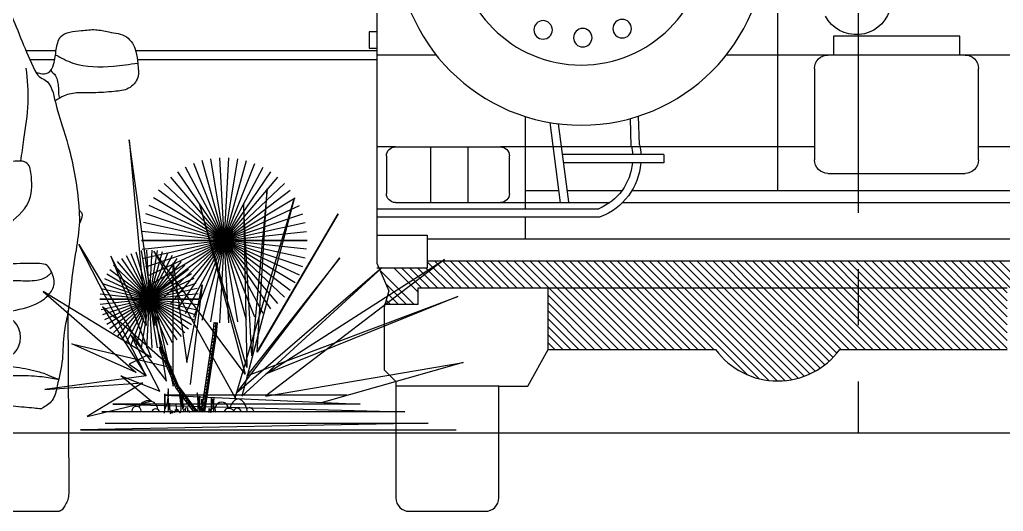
# Model space of a CAD drawing. Extents: x 915 to 2178, y -798 to 165.
# Drawn here: x 1313.548 to 1315.734, y -746.205 to -745.111 of the extents above; entities that cross this region are included whole.
import ezdxf

# ---------------------------------------------------------------- set-up
doc = ezdxf.new("R2010")
doc.units = 0
doc.header["$LTSCALE"] = 0.5
doc.header["$MEASUREMENT"] = 0
doc.linetypes.add('CENTER', pattern=[2, 1.25, -0.25, 0.25, -0.25])
doc.layers.get('0').update_dxf_attribs({"linetype": 'CONTINUOUS'})
for name, color, linetype in [('AUTOS', 125, 'CONTINUOUS'), ('EJES', 125, 'CENTER'), ('MOBILIARIO', 125, 'CONTINUOUS'), ('muro_facahda', 33, 'CONTINUOUS'), ('VEG', 64, 'CONTINUOUS'), ('VEGETACION', 64, 'CONTINUOUS')]:
    doc.layers.add(name, color=color, linetype=linetype)

# ---------------------------------------------------------------- blocks, each defined once
blk = doc.blocks.new('PUEGOT-F')
for p, q in [((1.6356, 0.4471), (1.6378, 0.054)), ((1.46, 0), (1.6159, 0))]:
    blk.add_line(p, q)
at = {"extrusion": (0, 0, -1)}
blk.add_ellipse((1.4837, 0.3872), major_axis=(0, 0.0487), ratio=0.959877, dxfattribs=at)
for points, knots in [([(0.7719, 1.4368), (0.842, 1.4375), (0.9615, 1.4383), (1.121, 1.425), (1.244, 1.4266), (1.3591, 1.3771), (1.4295, 1.2517), (1.5076, 1.1222), (1.5424, 1.0183), (1.5702, 0.9657), (1.5985, 0.9556), (1.6101, 0.8906), (1.6417, 0.8065), (1.6577, 0.7149), (1.6627, 0.6367), (1.6524, 0.5749), (1.6418, 0.5063), (1.6375, 0.4444), (1.6238, 0.3916), (1.626, 0.3373), (1.6134, 0.2885), (1.605, 0.2453), (1.5866, 0.2342), (1.5782, 0.2291)], [0.013552, 0.013552, 0.013552, 0.013552, 0.223754, 0.371848, 0.493571, 0.591166, 0.727621, 0.897307, 1.03216, 1.048461, 1.063745, 1.116286, 1.213369, 1.337813, 1.377963, 1.438712, 1.517209, 1.5783, 1.616939, 1.673896, 1.731854, 1.765042, 1.792928, 1.792928, 1.792928, 1.792928]), ([(1.5647, 0.9763), (1.568, 0.9754), (1.5767, 0.9734), (1.5948, 0.9722), (1.6069, 0.9983), (1.6085, 1.025), (1.6174, 1.0667), (1.6613, 1.068), (1.6964, 1.0735), (1.7296, 1.0645), (1.7677, 1.062), (1.7886, 1.027), (1.7902, 0.9952), (1.7955, 0.9637), (1.7712, 0.9365), (1.7335, 0.9337), (1.6964, 0.9299), (1.6589, 0.9323), (1.6299, 0.9271), (1.6142, 0.917), (1.6076, 0.9133), (1.607, 0.913)], [0.0027378, 0.0027378, 0.0027378, 0.0027378, 0.0111738, 0.0244642, 0.0424197, 0.0685724, 0.0917571, 0.1307763, 0.1565781, 0.1803137, 0.2134414, 0.2437287, 0.2650108, 0.2891815, 0.3140568, 0.3403834, 0.3786966, 0.4052316, 0.4315582, 0.4483116, 0.4498065, 0.4498065, 0.4498065, 0.4498065]), ([(1.6081, 1.0154), (1.6206, 1.0085), (1.6603, 0.9873), (1.7251, 0.9881), (1.7728, 0.9944), (1.7906, 0.997)], [0.003114, 0.003114, 0.003114, 0.003114, 0.0373875, 0.1107007, 0.1544864, 0.1544864, 0.1544864, 0.1544864]), ([(1.5424, 0.9855), (1.5448, 0.9598), (1.5497, 0.9069), (1.5385, 0.8383), (1.5325, 0.7952), (1.5302, 0.7791)], [0, 0, 0, 0, 0.0598968, 0.1233546, 0.1614309, 0.1614309, 0.1614309, 0.1614309]), ([(1.5973, 0.9803), (1.6012, 0.9768), (1.6117, 0.967), (1.6151, 0.9451), (1.6143, 0.9279), (1.6161, 0.9203), (1.6166, 0.9185)], [0.00217907, 0.00217907, 0.00217907, 0.00217907, 0.01434144, 0.03609064, 0.05014693, 0.0544985, 0.0544985, 0.0544985, 0.0544985]), ([(1.1677, 0.638), (1.1955, 0.6563), (1.2618, 0.6907), (1.3579, 0.7332), (1.448, 0.7587), (1.5019, 0.7786), (1.5497, 0.781), (1.5567, 0.7339), (1.5542, 0.68), (1.5004, 0.635), (1.4363, 0.5993), (1.348, 0.5928), (1.2616, 0.5912), (1.1893, 0.5911), (1.1547, 0.5916), (1.1309, 0.5902), (1.1326, 0.6102), (1.1464, 0.621), (1.1586, 0.6306), (1.1659, 0.6368), (1.1677, 0.638)], [0, 0, 0, 0, 0.0985455, 0.221033, 0.3149243, 0.372204, 0.4041152, 0.433296, 0.489049, 0.5580542, 0.622947, 0.7082169, 0.8164385, 0.8876854, 0.9165976, 0.9314987, 0.9433618, 0.961103, 0.9827349, 0.9893295, 0.9893295, 0.9893295, 0.9893295]), ([(1.6604, 0.67), (1.6636, 0.6671), (1.6695, 0.6613), (1.6651, 0.6501), (1.6629, 0.6426), (1.6613, 0.6402), (1.6608, 0.6395)], [0.00046607, 0.00046607, 0.00046607, 0.00046607, 0.00710846, 0.01907511, 0.02397512, 0.02588255, 0.02588255, 0.02588255, 0.02588255]), ([(1.5975, 0.535), (1.5952, 0.5395), (1.59, 0.5495), (1.5657, 0.552), (1.5286, 0.5504), (1.4439, 0.5517), (1.2974, 0.5485), (1.0872, 0.5496), (0.9106, 0.5506), (0.8094, 0.5491), (0.7915, 0.5488)], [0, 0, 0, 0, 0.0138397, 0.0309158, 0.0668113, 0.128938, 0.2821904, 0.508608, 0.7584958, 0.8122114, 0.8122114, 0.8122114, 0.8122114]), ([(0.769, 0.4364), (0.8215, 0.4365), (0.9793, 0.4366), (1.1864, 0.4348), (1.3766, 0.4285), (1.4823, 0.4416), (1.5535, 0.4524), (1.5894, 0.4756), (1.6062, 0.4994), (1.6053, 0.5189), (1.5995, 0.5317), (1.5975, 0.535)], [0.006418, 0.006418, 0.006418, 0.006418, 0.1339553, 0.3899762, 0.510536, 0.5951069, 0.6492885, 0.6835435, 0.6942694, 0.716574, 0.725322, 0.725322, 0.725322, 0.725322]), ([(1.599, 0.5322), (1.5967, 0.529), (1.5884, 0.5191), (1.5614, 0.511), (1.4933, 0.5143), (1.3024, 0.5109), (1.0506, 0.5098), (0.8446, 0.5102), (0.769, 0.5104)], [0.0066579, 0.0066579, 0.0066579, 0.0066579, 0.0160206, 0.0373992, 0.0707136, 0.1829849, 0.499824, 0.6836789, 0.6836789, 0.6836789, 0.6836789]), ([(1.0873, 0.3152), (1.1267, 0.3168), (1.2097, 0.3198), (1.3203, 0.3197), (1.4234, 0.3169), (1.5005, 0.3265), (1.5582, 0.3142), (1.5907, 0.3048), (1.6066, 0.2955), (1.6149, 0.295), (1.6153, 0.295)], [0.0212504, 0.0212504, 0.0212504, 0.0212504, 0.1171541, 0.2230975, 0.2900091, 0.3680947, 0.4096542, 0.4317993, 0.4507976, 0.4520061, 0.4520061, 0.4520061, 0.4520061]), ([(1.0737, 0.2978), (1.1106, 0.2984), (1.1896, 0.2997), (1.2976, 0.3009), (1.3939, 0.2997), (1.467, 0.3026), (1.5273, 0.3025), (1.5684, 0.3014), (1.5958, 0.297), (1.6079, 0.2945), (1.6143, 0.294), (1.6151, 0.2939)], [0.0061352, 0.0061352, 0.0061352, 0.0061352, 0.0959132, 0.1981651, 0.2686819, 0.3300477, 0.3758836, 0.4154296, 0.4296904, 0.4432543, 0.445271, 0.445271, 0.445271, 0.445271]), ([(0.769, 0.2402), (0.8143, 0.2402), (0.9507, 0.2401), (1.1528, 0.2407), (1.3477, 0.239), (1.4679, 0.2401), (1.5298, 0.2325), (1.5584, 0.2308), (1.5714, 0.2284), (1.5777, 0.229), (1.5784, 0.2292)], [0.0105385, 0.0105385, 0.0105385, 0.0105385, 0.1208126, 0.3419925, 0.5018369, 0.5947881, 0.6339962, 0.6526753, 0.6657976, 0.6675284, 0.6675284, 0.6675284, 0.6675284]), ([(1.6378, 0.054), (1.6377, 0.048), (1.6375, 0.0378), (1.6353, 0.0231), (1.6286, 0.0132), (1.6238, 0.0033), (1.6183, 0.0008), (1.6159, 0)], [0, 0, 0, 0, 0.0140995, 0.02396038, 0.03382909, 0.04223821, 0.04840269, 0.04840269, 0.04840269, 0.04840269])]:
    blk.add_open_spline(points, degree=3, knots=knots)
blk = doc.blocks.new('*X254')
at = {"color": 0}
for p, q in [((0.3407, 0.3584), (0.475, 0.4926)), ((0.3407, 0.376), (0.4573, 0.4926)), ((0.3407, 0.3937), (0.4396, 0.4926)), ((0.3407, 0.4114), (0.4219, 0.4926)), ((0.3407, 0.4291), (0.4042, 0.4926)), ((0.3407, 0.4468), (0.3866, 0.4926)), ((0.3407, 0.4644), (0.3689, 0.4926)), ((0.3407, 0.4821), (0.3512, 0.4926)), ((0.3563, 0.3563), (0.4926, 0.4926)), ((0.374, 0.3563), (0.5103, 0.4926)), ((0.3917, 0.3563), (0.528, 0.4926)), ((0.4093, 0.3563), (0.5457, 0.4926)), ((0.427, 0.3563), (0.5633, 0.4926)), ((0.4447, 0.3563), (0.581, 0.4926)), ((0.4624, 0.3563), (0.5987, 0.4926)), ((0.48, 0.3563), (0.6164, 0.4926)), ((0.4977, 0.3563), (0.6341, 0.4926)), ((0.5154, 0.3563), (0.6517, 0.4926)), ((0.5331, 0.3563), (0.6694, 0.4926)), ((0.5508, 0.3563), (0.6871, 0.4926)), ((0.5684, 0.3563), (0.7048, 0.4926)), ((0.5861, 0.3563), (0.7224, 0.4926)), ((0.6038, 0.3563), (0.7401, 0.4926)), ((0.6215, 0.3563), (0.7578, 0.4926)), ((0.6391, 0.3563), (0.7755, 0.4926)), ((0.6568, 0.3563), (0.7932, 0.4926)), ((0.6745, 0.3563), (0.8108, 0.4926)), ((0.6922, 0.3563), (0.8285, 0.4926)), ((0.7099, 0.3563), (0.8462, 0.4926)), ((0.7194, 0.3481), (0.8639, 0.4926)), ((0.7277, 0.3388), (0.8815, 0.4926)), ((0.7367, 0.3301), (0.8992, 0.4926)), ((0.7463, 0.322), (0.9169, 0.4926)), ((0.7566, 0.3147), (0.9346, 0.4926)), ((0.7676, 0.308), (0.9523, 0.4926)), ((0.7793, 0.302), (0.9699, 0.4926)), ((0.7918, 0.2968), (0.9876, 0.4926)), ((0.8051, 0.2925), (1.0053, 0.4926)), ((0.8195, 0.2891), (1.023, 0.4926)), ((0.835, 0.287), (1.0406, 0.4926)), ((0.8519, 0.2862), (1.0583, 0.4926)), ((0.8707, 0.2874), (1.076, 0.4926)), ((0.8923, 0.2913), (1.0937, 0.4926)), ((0.9191, 0.3004), (1.1114, 0.4926)), ((0.9927, 0.3563), (1.129, 0.4926)), ((1.0104, 0.3563), (1.1467, 0.4926)), ((1.0281, 0.3563), (1.1644, 0.4926)), ((1.0457, 0.3563), (1.1821, 0.4926)), ((1.0634, 0.3563), (1.1997, 0.4926)), ((1.0811, 0.3563), (1.2174, 0.4926)), ((1.0988, 0.3563), (1.2351, 0.4926)), ((1.1164, 0.3563), (1.2528, 0.4926)), ((1.1341, 0.3563), (1.2705, 0.4926)), ((1.1518, 0.3563), (1.2881, 0.4926)), ((1.1695, 0.3563), (1.3058, 0.4926)), ((1.1872, 0.3563), (1.3235, 0.4926)), ((1.2048, 0.3563), (1.3412, 0.4926)), ((1.2225, 0.3563), (1.3588, 0.4926)), ((1.2402, 0.3563), (1.3613, 0.4774)), ((1.2579, 0.3563), (1.3613, 0.4597)), ((1.2755, 0.3563), (1.3613, 0.442)), ((1.2932, 0.3563), (1.3613, 0.4243)), ((1.3109, 0.3563), (1.3613, 0.4067)), ((1.3286, 0.3563), (1.3613, 0.389)), ((1.3463, 0.3563), (1.3613, 0.3713))]:
    blk.add_line(p, q, dxfattribs=at)
blk = doc.blocks.new('A$C4F73238F')
for p, q in [((1.086, 2.0027), (1.086, 0.713)), ((0.6814, 1.0567), (0.9622, 1.0567)), ((0.6814, 1.015), (0.6814, 1.0567)), ((0.9622, 1.0567), (0.9622, 1.015)), ((0.6694, 1.015), (0.9742, 1.015)), ((0.6394, 0.7818), (0.6394, 0.985)), ((1.0042, 0.985), (1.0042, 0.7818)), ((1.3928, 0.8149), (1.3952, 0.8791)), ((1.4112, 0.8126), (1.4134, 0.8736)), ((1.9356, 0.8107), (1.702, 0.8107)), ((1.7746, 0.8107), (1.7746, 0.6869)), ((1.8572, 0.8107), (1.8572, 0.6869)), ((1.9356, 0.8107), (1.9772, 0.8107)), ((1.3391, 0.7936), (1.3391, 0.7752)), ((1.682, 0.7069), (1.682, 0.7907)), ((1.9556, 0.7907), (1.9556, 0.7069)), ((0.9742, 0.7518), (0.6694, 0.7518)), ((0.5251, 0.713), (1.4102, 0.713)), ((1.4325, 0.713), (1.5539, 0.713)), ((1.5725, 0.713), (1.6469, 0.713)), ((1.4306, 0.6869), (0.4701, 0.6869)), ((1.702, 0.6869), (1.459, 0.6869)), ((1.9356, 0.6869), (1.702, 0.6869)), ((1.9772, 0.6732), (1.4836, 0.6732)), ((1.9772, 0.6547), (1.4801, 0.6547)), ((1.9772, 0.6141), (1.8647, 0.6141)), ((1.8647, 0.6141), (1.8647, 0.5562)), ((0.5332, 0.4963), (0.5931, 0.5562)), ((0.5509, 0.4963), (0.6108, 0.5562)), ((0.5686, 0.4963), (0.6285, 0.5562)), ((0.5863, 0.4963), (0.6461, 0.5562)), ((0.6039, 0.4963), (0.6638, 0.5562)), ((0.6216, 0.4963), (0.6815, 0.5562)), ((0.6393, 0.4963), (0.6992, 0.5562)), ((0.657, 0.4963), (0.7169, 0.5562)), ((0.6746, 0.4963), (0.7345, 0.5562)), ((0.6923, 0.4963), (0.7522, 0.5562)), ((0.71, 0.4963), (0.7699, 0.5562)), ((0.7277, 0.4963), (0.7876, 0.5562)), ((0.7454, 0.4963), (0.8052, 0.5562)), ((0.763, 0.4963), (0.8229, 0.5562)), ((0.7807, 0.4963), (0.8406, 0.5562)), ((0.7984, 0.4963), (0.8583, 0.5562)), ((0.8161, 0.4963), (0.876, 0.5562)), ((0.8337, 0.4963), (0.8936, 0.5562)), ((0.8514, 0.4963), (0.9113, 0.5562)), ((0.8691, 0.4963), (0.929, 0.5562)), ((0.8868, 0.4963), (0.9467, 0.5562)), ((0.9045, 0.4963), (0.9643, 0.5562)), ((0.9221, 0.4963), (0.982, 0.5562)), ((0.9398, 0.4963), (0.9997, 0.5562)), ((0.9575, 0.4963), (1.0174, 0.5562)), ((0.9752, 0.4963), (1.0351, 0.5562)), ((0.9928, 0.4963), (1.0527, 0.5562)), ((1.0105, 0.4963), (1.0704, 0.5562)), ((1.0282, 0.4963), (1.0881, 0.5562)), ((1.0459, 0.4963), (1.1058, 0.5562)), ((1.0636, 0.4963), (1.1234, 0.5562)), ((1.0812, 0.4963), (1.1411, 0.5562)), ((1.0989, 0.4963), (1.1588, 0.5562)), ((1.1166, 0.4963), (1.1765, 0.5562)), ((1.1343, 0.4963), (1.1941, 0.5562)), ((1.1519, 0.4963), (1.2118, 0.5562)), ((1.1696, 0.4963), (1.2295, 0.5562)), ((1.1873, 0.4963), (1.2472, 0.5562)), ((1.205, 0.4963), (1.2649, 0.5562)), ((1.2227, 0.4963), (1.2825, 0.5562)), ((1.2403, 0.4963), (1.3002, 0.5562)), ((1.258, 0.4963), (1.3179, 0.5562)), ((1.2757, 0.4963), (1.3356, 0.5562)), ((1.2934, 0.4963), (1.3532, 0.5562)), ((1.311, 0.4963), (1.3709, 0.5562)), ((1.3287, 0.4963), (1.3886, 0.5562)), ((1.3464, 0.4963), (1.4063, 0.5562)), ((1.3641, 0.4963), (1.424, 0.5562)), ((1.3818, 0.4963), (1.4416, 0.5562)), ((1.3994, 0.4963), (1.4593, 0.5562)), ((1.4171, 0.4963), (1.477, 0.5562)), ((1.4348, 0.4963), (1.4947, 0.5562)), ((1.4525, 0.4963), (1.5123, 0.5562)), ((1.4701, 0.4963), (1.53, 0.5562)), ((1.4878, 0.4963), (1.5477, 0.5562)), ((1.5055, 0.4963), (1.5654, 0.5562)), ((1.5232, 0.4963), (1.5831, 0.5562)), ((1.5409, 0.4963), (1.6007, 0.5562)), ((1.5585, 0.4963), (1.6184, 0.5562)), ((1.5762, 0.4963), (1.6361, 0.5562)), ((1.5939, 0.4963), (1.6538, 0.5562)), ((1.6116, 0.4963), (1.6714, 0.5562)), ((1.6292, 0.4963), (1.6891, 0.5562)), ((1.6469, 0.4963), (1.7068, 0.5562)), ((1.6646, 0.4963), (1.7245, 0.5562)), ((1.6823, 0.4963), (1.7422, 0.5562)), ((1.7, 0.4963), (1.7598, 0.5562)), ((1.7176, 0.4963), (1.7775, 0.5562)), ((1.7353, 0.4963), (1.7952, 0.5562)), ((1.753, 0.4963), (1.8129, 0.5562)), ((1.7707, 0.4963), (1.8305, 0.5562)), ((1.7883, 0.4963), (1.8482, 0.5562)), ((1.806, 0.4963), (1.8647, 0.555)), ((1.8647, 0.5562), (1.8647, 0.5406)), ((1.8237, 0.4963), (1.868, 0.5406)), ((1.8414, 0.4963), (1.8857, 0.5406)), ((1.8591, 0.4963), (1.9034, 0.5406)), ((1.8647, 0.5406), (1.9772, 0.5406)), ((1.8767, 0.4963), (1.9211, 0.5406)), ((1.8859, 0.4879), (1.9386, 0.5406)), ((1.8936, 0.4601), (1.9708, 0.5374)), ((1.9112, 0.4601), (1.9571, 0.506)), ((0.5757, 0.4963), (1.5963, 0.4963)), ((1.5963, 0.4963), (1.8859, 0.4963)), ((1.5963, 0.36), (1.5963, 0.4963)), ((1.8859, 0.4963), (1.8859, 0.4601)), ((1.9289, 0.4601), (1.9523, 0.4835)), ((1.8859, 0.4601), (1.9607, 0.4601)), ((1.9466, 0.4601), (1.9562, 0.4697)), ((1.7059, 0.2783), (1.9347, 0.2783))]:
    blk.add_line(p, q)
for points in [[(1.9772, 1.2581), (1.9772, 0.552), (1.9503, 0.4904), (1.9607, 0.454), (1.9607, 0.3144), (1.9347, 0.289), (1.9347, 0.03, -0.414214), (1.9047, 0), (1.7359, 0, -0.414214), (1.7059, 0.03), (1.7059, 0.2783), (1.6416, 0.2783), (1.5963, 0.36), (1.3689, 0.36), (1.224, 0.36, -0.508034), (0.9481, 0.36), (0.8032, 0.36), (0.5757, 0.36)], [(0.8371, 1.1133, 0.656282), (0.98, 1.1016, -3.989419)]]:
    blk.add_lwpolyline(points, format="xyb")
for points in [[(1.9772, 1.0663), (1.9941, 1.0663), (1.9941, 1.0299), (1.9772, 1.0299)], [(0.1948, 1.015), (0.6694, 1.015)], [(0.9742, 1.015), (1.2002, 1.015)], [(1.8447, 1.015), (1.9772, 1.015)], [(1.6469, 0.8782), (1.6469, 0.6732)], [(1.5736, 0.8621), (1.5507, 0.6886)], [(1.5926, 0.8649), (1.569, 0.6861)], [(0.4701, 0.8107), (0.6394, 0.8107)], [(1.0042, 0.8107), (1.702, 0.8107)], [(1.3391, 0.7936), (1.5646, 0.7936)], [(1.3391, 0.7752), (1.5621, 0.7752)], [(1.6469, 0.6547), (1.6469, 0.6056)], [(0.3074, 0.6056), (1.8647, 0.6056)], [(0.3074, 0.5562), (1.8647, 0.5562)]]:
    blk.add_lwpolyline(points)
for centre, radius in [((1.5225, 1.2696), 0.4107), ((1.5225, 1.2696), 0.2769), ((1.4315, 1.0736), 0.0206), ((1.5191, 1.0535), 0.0206), ((1.6073, 1.0709), 0.0206)]:
    blk.add_circle(centre, radius)
for centre, radius, start, end in [((0.6694, 0.985), 0.03, 90, 180), ((0.9742, 0.985), 0.03, 0, 90), ((1.5303, 0.786), 0.1405, 168.143, 176.8917), ((1.5303, 0.786), 0.1221, 167.4312, 176.4208), ((1.702, 0.7907), 0.02, 90, 180), ((1.9356, 0.7907), 0.02, 0, 90), ((0.6694, 0.7818), 0.03, 180, 270), ((0.9742, 0.7818), 0.03, 270, 0), ((1.5303, 0.786), 0.1405, 184.4277, 249.067), ((1.5303, 0.786), 0.1221, 185.0993, 247.5199), ((1.702, 0.7069), 0.02, 180, 270), ((1.9356, 0.7069), 0.02, 270, 0)]:
    blk.add_arc(centre, radius, start, end)
blk.add_blockref('*X254', (0.235, 0.0037))
blk = doc.blocks.new('*X250')
at = {"color": 0}
for p, q in [((20.921, 2.191), (20.964, 2.216)), ((20.903, 1.965), (20.956, 1.995)), ((20.909, 2.04), (20.961, 2.071)), ((20.915, 2.116), (20.967, 2.146)), ((20.869, 1.728), (20.924, 1.76)), ((20.881, 1.808), (20.936, 1.84)), ((20.893, 1.887), (20.948, 1.919)), ((19.574, 1.558), (19.619, 1.584)), ((19.59, 1.495), (19.635, 1.521)), ((20.833, 1.491), (20.888, 1.523)), ((20.845, 1.57), (20.9, 1.602)), ((20.857, 1.649), (20.912, 1.681)), ((19.614, 1.437), (19.658, 1.462)), ((19.639, 1.379), (19.683, 1.405)), ((19.664, 1.322), (19.708, 1.347)), ((19.689, 1.264), (19.733, 1.289)), ((19.714, 1.206), (19.757, 1.231)), ((20.797, 1.254), (20.852, 1.286)), ((20.809, 1.333), (20.864, 1.365)), ((20.821, 1.412), (20.876, 1.444)), ((19.739, 1.148), (19.782, 1.173)), ((19.763, 1.09), (19.807, 1.115)), ((19.788, 1.032), (19.832, 1.058)), ((19.813, 0.975), (19.857, 1)), ((20.76, 1.016), (20.816, 1.048)), ((20.773, 1.096), (20.828, 1.128)), ((20.785, 1.175), (20.84, 1.207)), ((19.838, 0.917), (19.881, 0.942)), ((19.863, 0.859), (19.906, 0.884)), ((19.887, 0.801), (19.931, 0.826)), ((19.912, 0.743), (19.956, 0.768)), ((20.724, 0.779), (20.78, 0.811)), ((20.736, 0.858), (20.792, 0.89)), ((20.748, 0.937), (20.804, 0.969)), ((19.937, 0.685), (19.981, 0.71)), ((19.962, 0.627), (20.005, 0.653)), ((19.995, 0.574), (20.038, 0.599)), ((20.032, 0.523), (20.075, 0.549)), ((20.069, 0.473), (20.112, 0.498)), ((20.676, 0.463), (20.732, 0.495)), ((20.688, 0.542), (20.744, 0.574)), ((20.7, 0.621), (20.756, 0.653)), ((20.712, 0.7), (20.768, 0.732)), ((20.106, 0.422), (20.149, 0.447)), ((20.143, 0.371), (20.187, 0.396)), ((20.18, 0.32), (20.224, 0.346)), ((20.217, 0.27), (20.261, 0.295)), ((20.64, 0.225), (20.696, 0.257)), ((20.652, 0.304), (20.708, 0.336)), ((20.664, 0.383), (20.72, 0.415)), ((20.254, 0.219), (20.298, 0.244)), ((20.291, 0.168), (20.335, 0.193)), ((20.329, 0.118), (20.372, 0.143)), ((20.366, 0.067), (20.409, 0.092)), ((20.403, 0.016), (20.446, 0.041)), ((20.616, 0.067), (20.672, 0.099)), ((20.625, 0), (20.659, 0.02)), ((20.628, 0.146), (20.684, 0.178))]:
    blk.add_line(p, q, dxfattribs=at)
blk = doc.blocks.new('*X251')
at = {"color": 0}
for p, q in [((20.971, 2.191), (21.002, 2.21)), ((20.953, 1.965), (20.985, 1.983)), ((20.957, 2.01), (20.988, 2.028)), ((20.96, 2.055), (20.992, 2.074)), ((20.964, 2.101), (20.995, 2.119)), ((20.967, 2.146), (20.999, 2.164)), ((20.919, 1.729), (20.953, 1.748)), ((20.927, 1.776), (20.96, 1.796)), ((20.934, 1.824), (20.967, 1.843)), ((20.941, 1.871), (20.974, 1.89)), ((20.948, 1.919), (20.981, 1.938)), ((20.883, 1.491), (20.917, 1.511)), ((20.891, 1.539), (20.924, 1.558)), ((20.898, 1.586), (20.931, 1.606)), ((20.905, 1.634), (20.938, 1.653)), ((20.912, 1.681), (20.945, 1.701)), ((20.84, 1.207), (20.873, 1.226)), ((20.847, 1.254), (20.88, 1.273)), ((20.854, 1.302), (20.888, 1.321)), ((20.862, 1.349), (20.895, 1.368)), ((20.869, 1.397), (20.902, 1.416)), ((20.876, 1.444), (20.909, 1.463)), ((20.804, 0.969), (20.837, 0.989)), ((20.811, 1.017), (20.844, 1.036)), ((20.818, 1.064), (20.852, 1.083)), ((20.826, 1.112), (20.859, 1.131)), ((20.833, 1.159), (20.866, 1.178)), ((20.768, 0.732), (20.801, 0.751)), ((20.775, 0.779), (20.808, 0.799)), ((20.782, 0.827), (20.815, 0.846)), ((20.789, 0.874), (20.823, 0.894)), ((20.797, 0.922), (20.83, 0.941)), ((20.732, 0.495), (20.765, 0.514)), ((20.739, 0.542), (20.772, 0.561)), ((20.746, 0.59), (20.779, 0.609)), ((20.753, 0.637), (20.787, 0.656)), ((20.761, 0.684), (20.794, 0.704)), ((20.696, 0.257), (20.729, 0.276)), ((20.703, 0.305), (20.736, 0.324)), ((20.71, 0.352), (20.743, 0.371)), ((20.717, 0.4), (20.751, 0.419)), ((20.724, 0.447), (20.758, 0.466)), ((20.659, 0.02), (20.693, 0.039)), ((20.667, 0.067), (20.7, 0.087)), ((20.674, 0.115), (20.707, 0.134)), ((20.681, 0.162), (20.714, 0.182)), ((20.688, 0.21), (20.722, 0.229))]:
    blk.add_line(p, q, dxfattribs=at)
blk = doc.blocks.new('Arbol-1a')
for p, q in [((-0.0341, 0.756), (0.4527, 1.9777)), ((0.4527, 0.756), (-0.0341, 1.9777)), ((0.0334, 0.7333), (0.3852, 2.0004)), ((0.3852, 0.7333), (0.0334, 2.0004)), ((0.1029, 0.718), (0.3157, 2.0157)), ((0.3157, 0.718), (0.1029, 2.0157)), ((0.1737, 0.7103), (0.2449, 2.0234)), ((0.2449, 0.7103), (0.1737, 2.0234)), ((-0.1597, 0.8226), (0.5783, 1.9111)), ((0.5783, 0.8226), (-0.1597, 1.9111)), ((-0.0987, 0.7859), (0.5173, 1.9478)), ((0.5173, 0.7859), (-0.0987, 1.9478)), ((-0.2681, 0.9146), (0.6867, 1.819)), ((0.6867, 0.9146), (-0.2681, 1.819)), ((-0.2164, 0.8657), (0.635, 1.868)), ((0.635, 0.8657), (-0.2164, 1.868)), ((-0.3142, 0.9689), (0.7328, 1.7648)), ((0.7328, 0.9689), (-0.3142, 1.7648)), ((-0.3875, 1.0907), (0.8061, 1.6429)), ((0.8061, 1.0907), (-0.3875, 1.6429)), ((-0.3541, 1.0278), (0.7727, 1.7058)), ((0.7727, 1.0278), (-0.3541, 1.7058)), ((-0.4138, 1.1569), (0.8324, 1.5768)), ((0.8324, 1.1569), (-0.4138, 1.5768)), ((-0.4329, 1.2255), (0.8515, 1.5082)), ((0.8515, 1.2255), (-0.4329, 1.5082)), ((-0.4444, 1.2957), (0.863, 1.4379)), ((0.863, 1.2957), (-0.4444, 1.4379)), ((-0.4482, 1.3668), (0.8668, 1.3668)), ((0.8668, 1.3668), (-0.4482, 1.3668)), ((-0.243, 1.2628), (-0.5326, 0.5359)), ((-0.5326, 1.2628), (-0.243, 0.5359)), ((-0.2831, 1.2763), (-0.4924, 0.5223)), ((-0.4924, 1.2763), (-0.2831, 0.5223)), ((-0.3245, 1.2854), (-0.4511, 0.5132)), ((-0.4511, 1.2854), (-0.3245, 0.5132)), ((-0.3666, 1.29), (-0.4089, 0.5087)), ((-0.4089, 1.29), (-0.3666, 0.5087)), ((-0.1345, 1.1975), (-0.641, 0.6011)), ((-0.641, 1.1975), (-0.1345, 0.6011)), ((-0.1682, 1.2231), (-0.6073, 0.5755)), ((-0.6073, 1.2231), (-0.1682, 0.5755)), ((-0.2045, 1.245), (-0.571, 0.5537)), ((-0.571, 1.245), (-0.2045, 0.5537)), ((-0.0525, 1.101), (-0.723, 0.6976)), ((-0.723, 1.101), (-0.0525, 0.6976)), ((-0.0763, 1.1361), (-0.6992, 0.6626)), ((-0.6992, 1.1361), (-0.0763, 0.6626)), ((-0.1037, 1.1684), (-0.6718, 0.6303)), ((-0.6718, 1.1684), (-0.1037, 0.6303)), ((-0.017, 1.0242), (-0.7585, 0.7744)), ((-0.7585, 1.0242), (-0.017, 0.7744)), ((-0.0327, 1.0636), (-0.7428, 0.735)), ((-0.7428, 1.0636), (-0.0327, 0.735)), ((0.0012, 0.9416), (-0.7767, 0.857)), ((-0.7767, 0.9416), (0.0012, 0.857)), ((-0.0057, 0.9834), (-0.7698, 0.8152)), ((-0.7698, 0.9834), (-0.0057, 0.8152)), ((0.0035, 0.8993), (-0.779, 0.8993)), ((-0.779, 0.8993), (0.0035, 0.8993)), ((0.1219, 0.6253), (0.1288, 0.7142)), ((0.1288, 0.7142), (0.1543, 0.7116)), ((0.1379, 0.6241), (0.1447, 0.7125)), ((0.1475, 0.6233), (0.1543, 0.7116)), ((0.0274, 0.0037), (0.1219, 0.6253)), ((0.0436, 0.0037), (0.1378, 0.6229)), ((0.0533, 0.0037), (0.1472, 0.6214)), ((-0.3063, 0.5167), (-0.2814, 0.5228)), ((-0.2975, 0.4814), (-0.3063, 0.5167)), ((-0.1759, 0.1979), (-0.2975, 0.4814)), ((-0.2823, 0.4865), (-0.2907, 0.5203)), ((-0.1619, 0.2059), (-0.2823, 0.4865)), ((-0.2732, 0.4896), (-0.2815, 0.5228)), ((-0.1535, 0.2107), (-0.2732, 0.4896)), ((-0.2364, 0.174), (-0.2387, 0.1532)), ((-0.2352, 0.1774), (-0.2364, 0.1855)), ((-0.2364, 0.1855), (-0.2364, 0.174)), ((-0.2352, 0.129), (-0.2352, 0.1774)), ((-0.0339, 0.0037), (-0.1759, 0.1979)), ((-0.0144, 0.0042), (-0.1619, 0.2059)), ((-0.0021, 0.0037), (-0.1535, 0.2107)), ((-0.1464, 0.159), (-0.1464, 0.1659)), ((-0.1464, 0.1659), (-0.1418, 0.1429)), ((-0.1453, 0.1452), (-0.1464, 0.159)), ((-0.2629, 0.1463), (-0.264, 0.136)), ((-0.264, 0.136), (-0.2629, 0.1175)), ((-0.2629, 0.0899), (-0.264, 0.0737)), ((-0.2629, 0.0265), (-0.2629, 0.1463)), ((-0.2629, 0.1175), (-0.2629, 0.0899)), ((-0.2421, 0.0714), (-0.2387, 0.1014)), ((-0.2387, 0.1532), (-0.2387, 0.1279)), ((-0.2387, 0.1014), (-0.2352, 0.129)), ((-0.2387, 0.1279), (-0.2375, 0.1002)), ((-0.2375, 0.1002), (-0.2375, 0.0196)), ((-0.143, 0.1314), (-0.1453, 0.1452)), ((-0.1418, 0.1175), (-0.143, 0.1314)), ((-0.1418, 0.1429), (-0.1372, 0.1221)), ((-0.1395, 0.0945), (-0.1418, 0.1175)), ((-0.1361, 0.0691), (-0.1395, 0.0945)), ((-0.1372, 0.1221), (-0.1349, 0.106)), ((-0.1349, 0.106), (-0.1326, 0.0922)), ((-0.1326, 0.0922), (-0.1314, 0.0807)), ((-0.1314, 0.0807), (-0.1303, 0.0645)), ((-0.128, 0.068), (-0.1268, 0.0956)), ((-0.1268, 0.0956), (-0.1257, 0.1141)), ((-0.1257, 0.1463), (-0.1234, 0.1544)), ((-0.1257, 0.1141), (-0.1257, 0.1463)), ((-0.1234, 0.1544), (-0.1234, 0.091)), ((-0.1234, 0.091), (-0.1222, 0.0726)), ((-0.0046, 0.1463), (-0.0058, 0.1532)), ((-0.0058, 0.1532), (-0.0046, 0.1314)), ((-0.0023, 0.1256), (-0.0046, 0.1463)), ((-0.0046, 0.1314), (-0.0023, 0.1129)), ((0, 0.1025), (-0.0023, 0.1256)), ((-0.0023, 0.1129), (-0.0023, 0.0968)), ((-0.0023, 0.0968), (-0.0012, 0.0853)), ((-0.0012, 0.0853), (0, 0.0714)), ((0.0012, 0.0841), (0, 0.1025)), ((0.0012, 0.0196), (0.0012, 0.0841)), ((0.0081, 0.068), (0.0104, 0.0841)), ((0.0104, 0.0841), (0.0115, 0.1025)), ((0.0115, 0.1279), (0.0115, 0.083)), ((0.0115, 0.1025), (0.0115, 0.1279)), ((0.0115, 0.083), (0.0127, 0.0645)), ((0.03, 0.1037), (0.0277, 0.0841)), ((0.0277, 0.0841), (0.03, 0.0634)), ((0.0311, 0.0807), (0.03, 0.1037)), ((0.0323, 0.0553), (0.0311, 0.0807)), ((0.1072, 0.1106), (0.1072, 0.1175)), ((0.1072, 0.1175), (0.1107, 0.1014)), ((0.1084, 0.0968), (0.1072, 0.1106)), ((0.1072, 0.0599), (0.1084, 0.0783)), ((0.1084, 0.0783), (0.1084, 0.0968)), ((0.1107, 0.1014), (0.1153, 0.0807)), ((0.1153, 0.0807), (0.1165, 0.0691)), ((0.1222, 0.0668), (0.1245, 0.0853)), ((0.1268, 0.1083), (0.1245, 0.0887)), ((0.1245, 0.1014), (0.1268, 0.1083)), ((0.1245, 0.0853), (0.1245, 0.1014)), ((0.1245, 0.0887), (0.1245, 0.0611)), ((-0.264, 0.0737), (-0.2652, 0.0657)), ((-0.2652, 0.0657), (-0.264, 0.0588)), ((-0.2652, -0.0012), (-0.264, 0.015)), ((-0.264, 0.0588), (-0.264, 0.0518)), ((-0.264, 0.0518), (-0.2629, 0.0461)), ((-0.264, 0.015), (-0.2629, 0.0265)), ((-0.2629, 0.0461), (-0.2606, 0.0369)), ((-0.2606, 0.0369), (-0.2594, 0.03)), ((-0.2594, 0.03), (-0.2421, 0.0714)), ((-0.2375, 0.0196), (-0.2364, 0.0138)), ((-0.2364, 0.0138), (-0.2294, 0.0334)), ((-0.2294, 0.0334), (-0.2283, 0.0495)), ((-0.2283, 0.0495), (-0.2271, 0.0657)), ((-0.2271, 0.0657), (-0.2271, 0.0714)), ((-0.2271, 0.0714), (-0.226, 0.0553)), ((-0.226, 0.0553), (-0.2248, 0.0369)), ((-0.2248, 0.0369), (-0.2225, 0.0207)), ((-0.2225, 0.0207), (-0.2214, 0.0046)), ((-0.2214, 0.0046), (-0.2202, -0.0092)), ((-0.2133, -0.0069), (-0.211, 0.0046)), ((-0.211, 0.0046), (-0.2087, 0.0127)), ((-0.2087, 0.0127), (-0.2064, 0)), ((-0.2064, 0), (-0.2006, -0.0069)), ((-0.2006, -0.0069), (-0.1972, 0.0023)), ((-0.1972, 0.0023), (-0.1902, 0.0058)), ((-0.1902, 0.0058), (-0.1856, -0.0023)), ((-0.1856, -0.0023), (-0.1787, 0.0092)), ((-0.1787, 0.0092), (-0.1776, 0.0207)), ((-0.1776, 0.0207), (-0.1741, 0.0138)), ((-0.1741, 0.0553), (-0.1764, 0.0634)), ((-0.1764, 0.0634), (-0.173, 0.038)), ((-0.1718, 0.0392), (-0.1741, 0.0553)), ((-0.1741, 0.0138), (-0.1706, 0.0277)), ((-0.173, 0.038), (-0.1695, 0.0196)), ((-0.1706, 0.0277), (-0.1718, 0.0392)), ((-0.1695, 0.0196), (-0.166, 0.0104)), ((-0.166, 0.0104), (-0.1626, 0.0253)), ((-0.1626, 0.0253), (-0.1568, 0.0104)), ((-0.1568, 0.0104), (-0.1603, 0.0046)), ((-0.1603, 0.0046), (-0.1522, 0.0081)), ((-0.1522, 0.0081), (-0.1464, 0.0046)), ((-0.1464, 0.0046), (-0.1464, -0.0012)), ((-0.1407, -0.0012), (-0.1372, 0.0069)), ((-0.1372, 0.0069), (-0.1337, 0.0253)), ((-0.1337, 0.0484), (-0.1361, 0.0691)), ((-0.1337, 0.0253), (-0.1337, 0.0484)), ((-0.1303, 0.0484), (-0.128, 0.068)), ((-0.1303, 0.0645), (-0.1303, 0.0484)), ((-0.1222, 0.0726), (-0.1234, 0.0542)), ((-0.1234, 0.0542), (-0.1234, 0.0277)), ((-0.1234, 0.0277), (-0.1176, 0.0277)), ((-0.1176, 0.0277), (-0.1141, 0.0415)), ((-0.1141, 0.0415), (-0.113, 0.0553)), ((-0.1118, 0.0253), (-0.1141, 0.0138)), ((-0.1141, 0.0138), (-0.113, 0.0081)), ((-0.113, 0.0553), (-0.1107, 0.0691)), ((-0.113, 0.0081), (-0.1072, 0.0092)), ((-0.1003, 0.023), (-0.0992, 0.0346)), ((-0.0969, 0.0046), (-0.1003, 0.023)), ((-0.0992, 0.0346), (-0.0842, 0.0369)), ((-0.0842, 0.0369), (-0.0819, 0.0311)), ((-0.0819, 0.0311), (-0.0819, 0.0081)), ((-0.0819, 0.0081), (-0.0749, 0.0058)), ((-0.0749, 0.0058), (-0.0738, 0.0127)), ((-0.0738, 0.0127), (-0.0703, 0.0035)), ((-0.0703, 0.0035), (-0.0634, 0.0035)), ((0, 0.0714), (0, 0.0334)), ((0, 0.0334), (0.0069, 0.0357)), ((0, 0.0058), (0.0012, 0.0196)), ((0, 0), (0, 0.0058)), ((0.0069, 0.0518), (0.0081, 0.068)), ((0.0069, 0.0357), (0.0069, 0.0518)), ((0.0127, 0.0507), (0.0115, 0.0369)), ((0.0115, 0.0369), (0.0115, 0.0138)), ((0.0115, 0.0138), (0.0184, 0.015)), ((0.0127, 0.0645), (0.0127, 0.0507)), ((0.0184, 0.015), (0.0208, 0.0288)), ((0.0208, 0.0288), (0.0231, 0.0426)), ((0.0231, 0.0426), (0.0231, 0.0207)), ((0.0231, 0.0207), (0.0265, 0.0127)), ((0.0265, 0.0127), (0.0323, 0.0277)), ((0.03, 0.0634), (0.0311, 0.0403)), ((0.0311, 0.0403), (0.0323, 0.0242)), ((0.0323, 0.0277), (0.0323, 0.0553)), ((0.0323, 0.0242), (0.0346, 0.0127)), ((0.0346, 0.0127), (0.0369, 0.0058)), ((0.0369, 0.0058), (0.038, 0.0012)), ((0.0865, -0.0012), (0.0876, 0.0058)), ((0.0876, 0.0058), (0.0888, 0.0173)), ((0.0888, 0.0173), (0.0888, 0.0288)), ((0.0888, 0.0288), (0.0911, 0.0207)), ((0.0911, 0.0207), (0.0957, 0.0277)), ((0.0957, 0.0277), (0.098, 0.0092)), ((0.098, 0.0092), (0.098, -0.0023)), ((0.098, -0.0023), (0.1015, 0.0046)), ((0.1015, 0.0046), (0.1026, -0.0012)), ((0.1026, -0.0012), (0.1026, 0)), ((0.1061, 0.0035), (0.1072, 0.0207)), ((0.1072, 0.0207), (0.1072, 0.0599)), ((0.1165, 0.0691), (0.1188, 0.053)), ((0.1188, 0.053), (0.1188, 0.0253)), ((0.1188, 0.0253), (0.1199, 0.0461)), ((0.1199, 0.0461), (0.1222, 0.0668)), ((0.1234, 0.0472), (0.1222, 0.038)), ((0.1222, 0.038), (0.1222, 0.0184)), ((0.1222, 0.0184), (0.1234, 0.0127)), ((0.1245, 0.0611), (0.1234, 0.0472)), ((0.1234, 0.0127), (0.1245, 0.0058)), ((0.1245, 0.0058), (0.1291, 0.0115)), ((0.1291, 0.0115), (0.1326, 0.0035)), ((0.1326, 0.0035), (0.1291, 0.0035)), ((-0.2675, -0.0069), (-0.2652, -0.0012)), ((-0.2202, -0.0092), (-0.2133, -0.0069)), ((-0.1464, -0.0012), (-0.1407, -0.0012))]:
    blk.add_line(p, q)
for centre, radius, start, end in [((-0.3955, 0.0137), 0.078, 6.39593, 157.87486), ((0.1884, 0.0267), 0.0535, 6.11706, 209.77528), ((0.3823, -0.0028), 0.1331, 133.50722, 165.37034), ((0.3198, 0.0629), 0.0424, 46.49278, 133.50722), ((0.256, -0.0043), 0.1351, 1.73263, 46.49278), ((-0.4885, 0.0096), 0.0367, 345.02795, 193.04414), ((-0.3359, -0.0056), 0.0333, 10.01921, 169.98079), ((0.2467, -0.013), 0.0443, 35.4396, 162.68088), ((0.3123, -0.0015), 0.0327, 6.87777, 177.12138), ((0.4092, -0.0027), 0.0371, 4.38792, 126.10271)]:
    blk.add_arc(centre, radius, start, end)
at = {"xscale": 0.3200000000000001, "yscale": 0.3200000000000001, "zscale": 0.3200000000000001}
for name in ['*X250', '*X251']:
    blk.add_blockref(name, (-6.5665, 0.0037), dxfattribs=at)
blk = doc.blocks.new('ARBUSTO1')
at = {"layer": 'VEG'}
for p, q in [((469.5408, -96.2812), (469.5072, -96.0355)), ((469.5072, -96.0355), (469.5296, -96.2812)), ((469.6896, -96.1001), (469.6695, -96.3213)), ((469.6762, -96.3168), (469.6896, -96.1001)), ((469.6471, -96.3771), (469.7254, -96.1135)), ((469.7254, -96.1135), (469.6561, -96.3749)), ((469.6628, -96.3369), (469.6002, -96.1202)), ((469.6002, -96.1202), (469.6605, -96.3458)), ((469.6695, -96.3213), (469.6583, -96.1202)), ((469.6583, -96.1202), (469.6628, -96.3369)), ((469.7835, -96.1336), (469.6762, -96.3168)), ((469.6784, -96.3123), (469.7835, -96.1336)), ((469.5296, -96.3482), (469.4402, -96.1739)), ((469.4402, -96.1739), (469.5296, -96.3214)), ((469.5296, -96.2812), (469.4827, -96.1896)), ((469.4827, -96.1896), (469.5363, -96.3236)), ((469.6605, -96.3458), (469.5398, -96.1828)), ((469.5398, -96.1828), (469.6471, -96.3771)), ((469.6494, -96.3704), (469.7857, -96.1917)), ((469.7857, -96.1917), (469.6628, -96.3481)), ((469.6874, -96.3458), (469.9243, -96.1939)), ((469.9243, -96.1939), (469.6874, -96.3749)), ((469.5654, -96.3616), (469.5654, -96.1985)), ((469.5654, -96.1985), (469.5832, -96.3303)), ((469.8416, -96.2051), (469.6494, -96.3704)), ((469.6561, -96.3749), (469.8416, -96.2051)), ((469.5564, -96.3549), (469.5341, -96.2208)), ((469.5341, -96.2208), (469.5654, -96.3616)), ((469.5832, -96.3303), (469.6034, -96.2275)), ((469.6034, -96.2275), (469.5877, -96.3593)), ((469.5363, -96.3236), (469.3932, -96.2365)), ((469.3932, -96.2365), (469.5162, -96.3437)), ((469.6628, -96.3481), (469.9422, -96.2431)), ((469.9422, -96.2431), (469.6874, -96.3458)), ((469.5631, -96.337), (469.4715, -96.2566)), ((469.4715, -96.2566), (469.5296, -96.3482)), ((469.5475, -96.3683), (469.5095, -96.2946)), ((469.5095, -96.2946), (469.5564, -96.3549)), ((469.5162, -96.3437), (469.4312, -96.3057)), ((469.4312, -96.3057), (469.5631, -96.337)), ((469.5296, -96.3214), (469.5072, -96.3325)), ((469.5072, -96.3325), (469.5296, -96.3482)), ((469.6874, -96.3749), (469.9489, -96.3302)), ((469.9489, -96.3302), (469.7611, -96.3838)), ((469.5296, -96.3482), (469.3955, -96.366)), ((469.5363, -96.3817), (469.4961, -96.3482)), ((469.4961, -96.3482), (469.5475, -96.3683)), ((469.3955, -96.366), (469.5251, -96.3571)), ((469.5251, -96.3571), (469.4514, -96.4018)), ((469.7952, -96.3738), (469.5533, -96.3738)), ((469.5533, -96.3738), (469.8129, -96.3856)), ((469.4514, -96.4018), (469.5363, -96.3817)), ((469.8129, -96.3856), (469.4854, -96.3856)), ((469.4854, -96.3856), (469.8719, -96.3959)), ((469.8719, -96.3959), (469.4706, -96.3959)), ((469.9029, -96.4106), (469.4426, -96.4195)), ((469.4751, -96.4106), (469.9029, -96.4106)), ((469.4426, -96.4195), (469.9398, -96.4195))]:
    blk.add_line(p, q, dxfattribs=at)

msp = doc.modelspace()

# ---------------------------------------------------------------- linework, layer by layer
at = {"layer": 'EJES'}
msp.add_line((1315.4113, -733.9158), (1315.4113, -746.03), dxfattribs=at)
at = {"layer": 'MOBILIARIO'}
for p, q in [((1313.5616, -745.18), (1313.6287, -745.18)), ((1313.8059, -745.18), (1314.3412, -745.18)), ((1313.5703, -745.2), (1313.6259, -745.2)), ((1313.8093, -745.2), (1314.3412, -745.2))]:
    msp.add_line(p, q, dxfattribs=at)
at = {"layer": 'muro_facahda'}
msp.add_line((1308.004, -746.03), (1327.971, -746.03), dxfattribs=at)

# ---------------------------------------------------------------- block references
at = {"layer": 'AUTOS', "ltscale": 0.01, "xscale": -1}
msp.add_blockref('A$C4F73238F', (1316.3185, -746.2047), dxfattribs=at)
at = {"layer": 'AUTOS'}
msp.add_blockref('PUEGOT-F', (1312.0195, -746.2047), dxfattribs=at)
at = {"layer": 'VEGETACION', "xscale": 1.679098559795023, "yscale": 1.679098559795023, "zscale": 1.679098559795023}
msp.add_blockref('ARBUSTO1', (525.4427, -584.1255), dxfattribs=at)
at = {"layer": 'VEGETACION', "ltscale": 0.5, "xscale": 0.2797536892244529, "yscale": 0.2797536892244529, "zscale": 0.2797536892244529}
msp.add_blockref('Arbol-1a', (1313.9441, -745.9843), dxfattribs=at)

doc.saveas('drawing.dxf')
